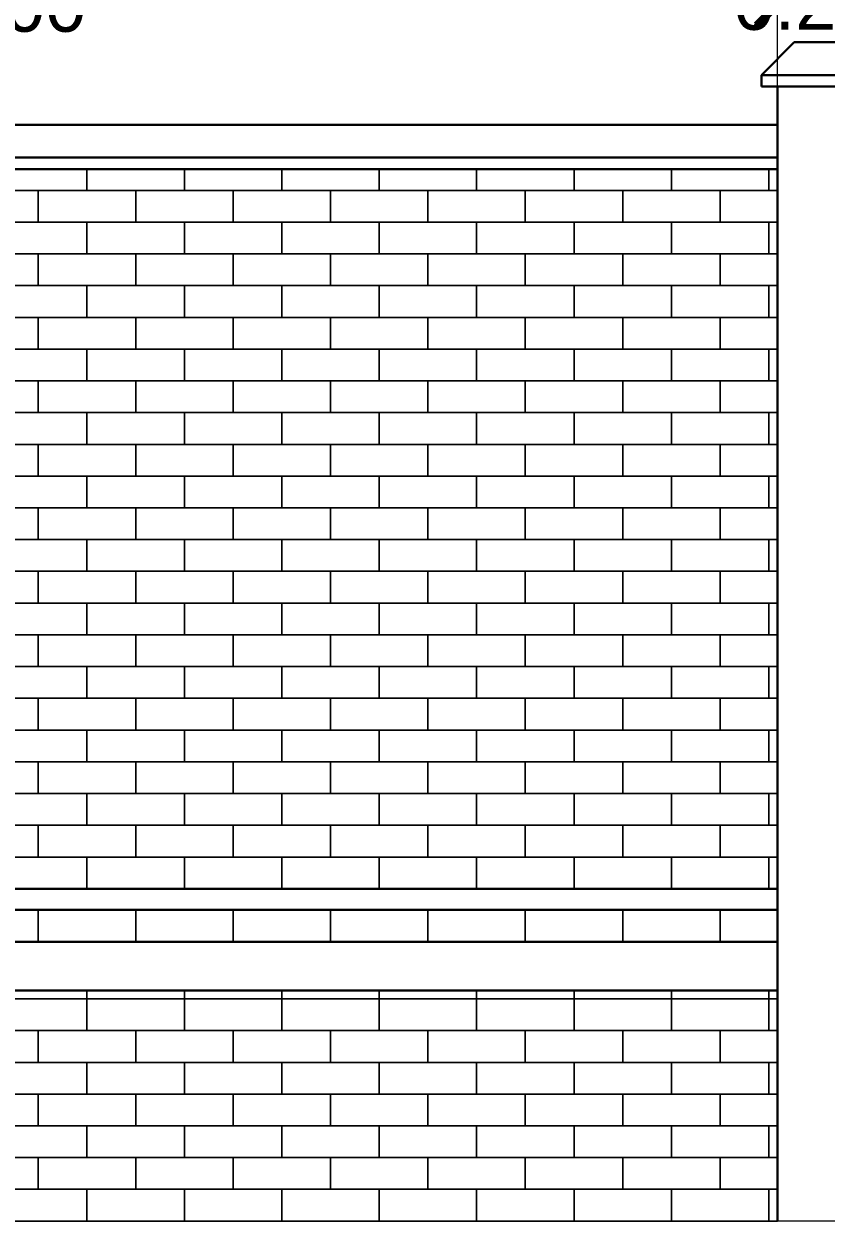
# Model space of a CAD drawing. Header units: millimetres. Extents: x 1898 to 3725, y 783 to 1532.
# Drawn here: x 3020.362 to 3022.256, y 896.377 to 899.205 of the extents above; entities that cross this region are included whole.
import ezdxf

# ---------------------------------------------------------------- set-up
doc = ezdxf.new("R2010")
doc.units = ezdxf.units.MM
doc.layers.get('0').update_dxf_attribs({"lineweight": 20})
doc.layers.get('Defpoints').update_dxf_attribs({"lineweight": 15})
for name, color, linetype, lineweight in [('brick Hatch', 13, 'Continuous', 13), ('DIM', 6, 'Continuous', 18), ('Wall', 7, 'Continuous', 30), ('Window-Wall', 7, 'Continuous', 18)]:
    doc.layers.add(name, color=color, linetype=linetype, lineweight=lineweight)
doc.styles.add('Tabrej', font='arial.ttf')
doc.dimstyles.new('DIMEN', dxfattribs={"dimtxt": 0.3, "dimasz": 0.25, "dimexe": 0.18, "dimexo": 0.0625, "dimgap": 0.09, "dimtad": 0, "dimdec": 3, "dimzin": 0, "dimdsep": 46, "dimtxsty": 'Tabrej', "dimcen": 0, "dimclrd": 256, "dimclre": 256, "dimclrt": 7, "dimadec": 0, "dimazin": 0, "dimtfac": 1, "dimtdec": 3, "dimtofl": 0, "dimtmove": 0, "dimatfit": 1, "dimfxl": 0, "dimtolj": 1, "dimtzin": 0, "dimlwd": -1, "dimlwe": -1, "dimarcsym": 0})

# ---------------------------------------------------------------- blocks, each defined once
blk = doc.blocks.new('_ArchTick')
at = {"color": 0, "const_width": 0.15}
blk.add_lwpolyline([(-0.5, -0.5), (0.5, 0.5)], dxfattribs=at)
blk = doc.blocks.new('*D340')
at = {"layer": 'Defpoints', "color": 0, "lineweight": 15, "transparency": 16777216}
for p in [(3022.1411, 899.2483), (3018.4411, 898.967), (3022.1411, 898.967)]:
    blk.add_point(p, dxfattribs=at)
at = {"layer": 'DIM', "transparency": 16777216}
for p, q in [((3018.4411, 898.972), (3018.4411, 899.2983)), ((3022.1411, 898.972), (3022.1411, 899.2983)), ((3018.4411, 899.2483), (3020.0304, 899.2483)), ((3022.1411, 899.2483), (3020.5517, 899.2483))]:
    blk.add_line(p, q, dxfattribs=at)
at = {"layer": 'DIM', "transparency": 16777216, "xscale": 0.1, "yscale": 0.1, "zscale": 0.1, "rotation": 180}
blk.add_blockref('_ArchTick', (3018.4411, 899.2483), dxfattribs=at)
at = {"layer": 'DIM', "transparency": 16777216, "xscale": 0.1, "yscale": 0.1, "zscale": 0.1}
blk.add_blockref('_ArchTick', (3022.1411, 899.2483), dxfattribs=at)
at = {"layer": 'DIM', "color": 7, "transparency": 16777216, "insert": (3020.2911, 899.2483), "char_height": 0.125, "attachment_point": 5, "style": 'Tabrej'}
blk.add_mtext('\\A1;3.700', dxfattribs=at)
blk = doc.blocks.new('*D341')
at = {"layer": 'Defpoints', "color": 0, "lineweight": 15, "transparency": 16777216}
for p in [(3022.3711, 899.2529), (3022.1411, 898.967), (3022.3711, 898.967)]:
    blk.add_point(p, dxfattribs=at)
at = {"layer": 'DIM', "transparency": 16777216}
for p, q in [((3022.1411, 898.972), (3022.1411, 899.3029)), ((3022.3711, 898.972), (3022.3711, 899.3029)), ((3022.1411, 899.2529), (3022.3711, 899.2529))]:
    blk.add_line(p, q, dxfattribs=at)
at = {"layer": 'DIM', "transparency": 16777216, "xscale": 0.1, "yscale": 0.1, "zscale": 0.1, "rotation": 180}
blk.add_blockref('_ArchTick', (3022.1411, 899.2529), dxfattribs=at)
at = {"layer": 'DIM', "transparency": 16777216, "xscale": 0.1, "yscale": 0.1, "zscale": 0.1}
blk.add_blockref('_ArchTick', (3022.3711, 899.2529), dxfattribs=at)
at = {"layer": 'DIM', "color": 7, "transparency": 16777216, "insert": (3022.2561, 899.2529), "char_height": 0.125, "attachment_point": 5, "style": 'Tabrej'}
blk.add_mtext('\\A1;0.230', dxfattribs=at)

msp = doc.modelspace()

# ---------------------------------------------------------------- linework, layer by layer
at = {"layer": 'brick Hatch'}
for points in [[(3020.2811, 898.862), (3020.2811, 898.812), (3020.5111, 898.812), (3020.5111, 898.862)], [(3020.5111, 898.862), (3020.5111, 898.812), (3020.7411, 898.812), (3020.7411, 898.862)], [(3020.7411, 898.862), (3020.7411, 898.812), (3020.9711, 898.812), (3020.9711, 898.862)], [(3020.9711, 898.862), (3020.9711, 898.812), (3021.2011, 898.812), (3021.2011, 898.862)], [(3021.2011, 898.862), (3021.2011, 898.812), (3021.4311, 898.812), (3021.4311, 898.862)], [(3021.4311, 898.862), (3021.4311, 898.812), (3021.6611, 898.812), (3021.6611, 898.862)], [(3021.6611, 898.862), (3021.6611, 898.812), (3021.8911, 898.812), (3021.8911, 898.862)], [(3021.8911, 898.862), (3021.8911, 898.812), (3022.1211, 898.812), (3022.1211, 898.862)], [(3022.1211, 898.862), (3022.1211, 898.812), (3022.1411, 898.812)], [(3022.1411, 898.812), (3022.0061, 898.812), (3022.0061, 898.737), (3022.1411, 898.737)], [(3022.1411, 898.737), (3022.1211, 898.737), (3022.1211, 898.662), (3022.1411, 898.662)], [(3022.1411, 898.662), (3022.0061, 898.662), (3022.0061, 898.587), (3022.1411, 898.587)], [(3022.1411, 898.587), (3022.1211, 898.587), (3022.1211, 898.512), (3022.1411, 898.512)], [(3022.1411, 898.512), (3022.0061, 898.512), (3022.0061, 898.437), (3022.1411, 898.437)], [(3022.1411, 898.437), (3022.1211, 898.437), (3022.1211, 898.362), (3022.1411, 898.362)], [(3022.1411, 898.362), (3022.0061, 898.362), (3022.0061, 898.287), (3022.1411, 898.287)], [(3022.1411, 898.287), (3022.1211, 898.287), (3022.1211, 898.212), (3022.1411, 898.212)], [(3022.1411, 898.212), (3022.0061, 898.212), (3022.0061, 898.137), (3022.1411, 898.137)], [(3022.1411, 898.137), (3022.1211, 898.137), (3022.1211, 898.062), (3022.1411, 898.062)], [(3022.1411, 898.062), (3022.0061, 898.062), (3022.0061, 897.987), (3022.1411, 897.987)], [(3022.1411, 897.987), (3022.1211, 897.987), (3022.1211, 897.912), (3022.1411, 897.912)], [(3022.1411, 897.912), (3022.0061, 897.912), (3022.0061, 897.837), (3022.1411, 897.837)], [(3022.1411, 897.837), (3022.1211, 897.837), (3022.1211, 897.762), (3022.1411, 897.762)], [(3022.1411, 897.762), (3022.0061, 897.762), (3022.0061, 897.687), (3022.1411, 897.687)], [(3022.1411, 897.687), (3022.1211, 897.687), (3022.1211, 897.612), (3022.1411, 897.612)], [(3022.1411, 897.612), (3022.0061, 897.612), (3022.0061, 897.537), (3022.1411, 897.537)], [(3022.1411, 897.537), (3022.1211, 897.537), (3022.1211, 897.462), (3022.1411, 897.462)], [(3022.1411, 897.462), (3022.0061, 897.462), (3022.0061, 897.387), (3022.1411, 897.387)], [(3022.1411, 897.387), (3022.1211, 897.387), (3022.1211, 897.312), (3022.1411, 897.312)], [(3022.1411, 897.312), (3022.0061, 897.312), (3022.0061, 897.237), (3022.1411, 897.237)], [(3022.1411, 897.237), (3022.1211, 897.237), (3022.1211, 897.162), (3022.1411, 897.162)], [(3022.1411, 897.112), (3022.0061, 897.112), (3022.0061, 897.037), (3022.1411, 897.037)], [(3020.2811, 896.922), (3020.2811, 896.902), (3020.5111, 896.902), (3020.5111, 896.922)], [(3020.2811, 896.922), (3020.2811, 896.902), (3020.5111, 896.902), (3020.5111, 896.922)], [(3020.5111, 896.922), (3020.5111, 896.902), (3020.7411, 896.902), (3020.7411, 896.922)], [(3020.5111, 896.922), (3020.5111, 896.902), (3020.7411, 896.902), (3020.7411, 896.922)], [(3020.7411, 896.922), (3020.7411, 896.902), (3020.9711, 896.902), (3020.9711, 896.922)], [(3020.7411, 896.922), (3020.7411, 896.902), (3020.9711, 896.902), (3020.9711, 896.922)], [(3020.9711, 896.922), (3020.9711, 896.902), (3021.2011, 896.902), (3021.2011, 896.922)], [(3020.9711, 896.922), (3020.9711, 896.902), (3021.2011, 896.902), (3021.2011, 896.922)], [(3021.2011, 896.922), (3021.2011, 896.902), (3021.4311, 896.902), (3021.4311, 896.922)], [(3021.2011, 896.922), (3021.2011, 896.902), (3021.4311, 896.902), (3021.4311, 896.922)], [(3021.4311, 896.922), (3021.4311, 896.902), (3021.6611, 896.902), (3021.6611, 896.922)], [(3021.4311, 896.922), (3021.4311, 896.902), (3021.6611, 896.902), (3021.6611, 896.922)], [(3021.6611, 896.922), (3021.6611, 896.902), (3021.8911, 896.902), (3021.8911, 896.922)], [(3021.6611, 896.922), (3021.6611, 896.902), (3021.8911, 896.902), (3021.8911, 896.922)], [(3021.8911, 896.922), (3021.8911, 896.902), (3022.1211, 896.902), (3022.1211, 896.922)], [(3021.8911, 896.922), (3021.8911, 896.902), (3022.1211, 896.902), (3022.1211, 896.922)], [(3022.1211, 896.922), (3022.1211, 896.902), (3022.1411, 896.902)], [(3022.1211, 896.922), (3022.1211, 896.902), (3022.1411, 896.902)], [(3022.1411, 896.902), (3022.1211, 896.902), (3022.1211, 896.827), (3022.1411, 896.827)], [(3022.1411, 896.827), (3022.0061, 896.827), (3022.0061, 896.752), (3022.1411, 896.752)], [(3020.3098, 896.677), (3020.5111, 896.677), (3020.5111, 896.752), (3020.2811, 896.752), (3020.2811, 896.7457)], [(3022.1411, 896.752), (3022.1211, 896.752), (3022.1211, 896.677), (3022.1411, 896.677)], [(3020.2724, 896.677), (3020.1661, 896.677), (3020.1661, 896.602), (3020.3961, 896.602), (3020.3961, 896.677), (3020.3098, 896.677)], [(3022.1411, 896.677), (3022.0061, 896.677), (3022.0061, 896.602), (3022.1411, 896.602)], [(3022.1411, 896.602), (3022.1211, 896.602), (3022.1211, 896.527), (3022.1411, 896.527)], [(3022.1411, 896.527), (3022.0061, 896.527), (3022.0061, 896.452), (3022.1411, 896.452)], [(3022.1411, 896.452), (3022.1211, 896.452), (3022.1211, 896.377), (3022.1411, 896.377)]]:
    msp.add_lwpolyline(points, dxfattribs=at)
for points in [[(3020.3961, 898.812), (3020.1661, 898.812), (3020.1661, 898.737), (3020.3961, 898.737)], [(3020.6261, 898.812), (3020.3961, 898.812), (3020.3961, 898.737), (3020.6261, 898.737)], [(3020.8561, 898.812), (3020.6261, 898.812), (3020.6261, 898.737), (3020.8561, 898.737)], [(3021.0861, 898.812), (3020.8561, 898.812), (3020.8561, 898.737), (3021.0861, 898.737)], [(3021.3161, 898.812), (3021.0861, 898.812), (3021.0861, 898.737), (3021.3161, 898.737)], [(3021.5461, 898.812), (3021.3161, 898.812), (3021.3161, 898.737), (3021.5461, 898.737)], [(3021.7761, 898.812), (3021.5461, 898.812), (3021.5461, 898.737), (3021.7761, 898.737)], [(3022.0061, 898.812), (3021.7761, 898.812), (3021.7761, 898.737), (3022.0061, 898.737)], [(3020.5111, 898.737), (3020.2811, 898.737), (3020.2811, 898.662), (3020.5111, 898.662)], [(3020.7411, 898.737), (3020.5111, 898.737), (3020.5111, 898.662), (3020.7411, 898.662)], [(3020.9711, 898.737), (3020.7411, 898.737), (3020.7411, 898.662), (3020.9711, 898.662)], [(3021.2011, 898.737), (3020.9711, 898.737), (3020.9711, 898.662), (3021.2011, 898.662)], [(3021.4311, 898.737), (3021.2011, 898.737), (3021.2011, 898.662), (3021.4311, 898.662)], [(3021.6611, 898.737), (3021.4311, 898.737), (3021.4311, 898.662), (3021.6611, 898.662)], [(3021.8911, 898.737), (3021.6611, 898.737), (3021.6611, 898.662), (3021.8911, 898.662)], [(3022.1211, 898.737), (3021.8911, 898.737), (3021.8911, 898.662), (3022.1211, 898.662)], [(3020.3961, 898.662), (3020.1661, 898.662), (3020.1661, 898.587), (3020.3961, 898.587)], [(3020.6261, 898.662), (3020.3961, 898.662), (3020.3961, 898.587), (3020.6261, 898.587)], [(3020.8561, 898.662), (3020.6261, 898.662), (3020.6261, 898.587), (3020.8561, 898.587)], [(3021.0861, 898.662), (3020.8561, 898.662), (3020.8561, 898.587), (3021.0861, 898.587)], [(3021.3161, 898.662), (3021.0861, 898.662), (3021.0861, 898.587), (3021.3161, 898.587)], [(3021.5461, 898.662), (3021.3161, 898.662), (3021.3161, 898.587), (3021.5461, 898.587)], [(3021.7761, 898.662), (3021.5461, 898.662), (3021.5461, 898.587), (3021.7761, 898.587)], [(3022.0061, 898.662), (3021.7761, 898.662), (3021.7761, 898.587), (3022.0061, 898.587)], [(3020.5111, 898.587), (3020.2811, 898.587), (3020.2811, 898.512), (3020.5111, 898.512)], [(3020.7411, 898.587), (3020.5111, 898.587), (3020.5111, 898.512), (3020.7411, 898.512)], [(3020.9711, 898.587), (3020.7411, 898.587), (3020.7411, 898.512), (3020.9711, 898.512)], [(3021.2011, 898.587), (3020.9711, 898.587), (3020.9711, 898.512), (3021.2011, 898.512)], [(3021.4311, 898.587), (3021.2011, 898.587), (3021.2011, 898.512), (3021.4311, 898.512)], [(3021.6611, 898.587), (3021.4311, 898.587), (3021.4311, 898.512), (3021.6611, 898.512)], [(3021.8911, 898.587), (3021.6611, 898.587), (3021.6611, 898.512), (3021.8911, 898.512)], [(3022.1211, 898.587), (3021.8911, 898.587), (3021.8911, 898.512), (3022.1211, 898.512)], [(3020.3961, 898.512), (3020.1661, 898.512), (3020.1661, 898.437), (3020.3961, 898.437)], [(3020.6261, 898.512), (3020.3961, 898.512), (3020.3961, 898.437), (3020.6261, 898.437)], [(3020.8561, 898.512), (3020.6261, 898.512), (3020.6261, 898.437), (3020.8561, 898.437)], [(3021.0861, 898.512), (3020.8561, 898.512), (3020.8561, 898.437), (3021.0861, 898.437)], [(3021.3161, 898.512), (3021.0861, 898.512), (3021.0861, 898.437), (3021.3161, 898.437)], [(3021.5461, 898.512), (3021.3161, 898.512), (3021.3161, 898.437), (3021.5461, 898.437)], [(3021.7761, 898.512), (3021.5461, 898.512), (3021.5461, 898.437), (3021.7761, 898.437)], [(3022.0061, 898.512), (3021.7761, 898.512), (3021.7761, 898.437), (3022.0061, 898.437)], [(3020.5111, 898.437), (3020.2811, 898.437), (3020.2811, 898.362), (3020.5111, 898.362)], [(3020.7411, 898.437), (3020.5111, 898.437), (3020.5111, 898.362), (3020.7411, 898.362)], [(3020.9711, 898.437), (3020.7411, 898.437), (3020.7411, 898.362), (3020.9711, 898.362)], [(3021.2011, 898.437), (3020.9711, 898.437), (3020.9711, 898.362), (3021.2011, 898.362)], [(3021.4311, 898.437), (3021.2011, 898.437), (3021.2011, 898.362), (3021.4311, 898.362)], [(3021.6611, 898.437), (3021.4311, 898.437), (3021.4311, 898.362), (3021.6611, 898.362)], [(3021.8911, 898.437), (3021.6611, 898.437), (3021.6611, 898.362), (3021.8911, 898.362)], [(3022.1211, 898.437), (3021.8911, 898.437), (3021.8911, 898.362), (3022.1211, 898.362)], [(3020.3961, 898.362), (3020.1661, 898.362), (3020.1661, 898.287), (3020.3961, 898.287)], [(3020.6261, 898.362), (3020.3961, 898.362), (3020.3961, 898.287), (3020.6261, 898.287)], [(3020.8561, 898.362), (3020.6261, 898.362), (3020.6261, 898.287), (3020.8561, 898.287)], [(3021.0861, 898.362), (3020.8561, 898.362), (3020.8561, 898.287), (3021.0861, 898.287)], [(3021.3161, 898.362), (3021.0861, 898.362), (3021.0861, 898.287), (3021.3161, 898.287)], [(3021.5461, 898.362), (3021.3161, 898.362), (3021.3161, 898.287), (3021.5461, 898.287)], [(3021.7761, 898.362), (3021.5461, 898.362), (3021.5461, 898.287), (3021.7761, 898.287)], [(3022.0061, 898.362), (3021.7761, 898.362), (3021.7761, 898.287), (3022.0061, 898.287)], [(3020.5111, 898.287), (3020.2811, 898.287), (3020.2811, 898.212), (3020.5111, 898.212)], [(3020.7411, 898.287), (3020.5111, 898.287), (3020.5111, 898.212), (3020.7411, 898.212)], [(3020.9711, 898.287), (3020.7411, 898.287), (3020.7411, 898.212), (3020.9711, 898.212)], [(3021.2011, 898.287), (3020.9711, 898.287), (3020.9711, 898.212), (3021.2011, 898.212)], [(3021.4311, 898.287), (3021.2011, 898.287), (3021.2011, 898.212), (3021.4311, 898.212)], [(3021.6611, 898.287), (3021.4311, 898.287), (3021.4311, 898.212), (3021.6611, 898.212)], [(3021.8911, 898.287), (3021.6611, 898.287), (3021.6611, 898.212), (3021.8911, 898.212)], [(3022.1211, 898.287), (3021.8911, 898.287), (3021.8911, 898.212), (3022.1211, 898.212)], [(3020.3961, 898.212), (3020.1661, 898.212), (3020.1661, 898.137), (3020.3961, 898.137)], [(3020.6261, 898.212), (3020.3961, 898.212), (3020.3961, 898.137), (3020.6261, 898.137)], [(3020.8561, 898.212), (3020.6261, 898.212), (3020.6261, 898.137), (3020.8561, 898.137)], [(3021.0861, 898.212), (3020.8561, 898.212), (3020.8561, 898.137), (3021.0861, 898.137)], [(3021.3161, 898.212), (3021.0861, 898.212), (3021.0861, 898.137), (3021.3161, 898.137)], [(3021.5461, 898.212), (3021.3161, 898.212), (3021.3161, 898.137), (3021.5461, 898.137)], [(3021.7761, 898.212), (3021.5461, 898.212), (3021.5461, 898.137), (3021.7761, 898.137)], [(3022.0061, 898.212), (3021.7761, 898.212), (3021.7761, 898.137), (3022.0061, 898.137)], [(3020.5111, 898.137), (3020.2811, 898.137), (3020.2811, 898.062), (3020.5111, 898.062)], [(3020.7411, 898.137), (3020.5111, 898.137), (3020.5111, 898.062), (3020.7411, 898.062)], [(3020.9711, 898.137), (3020.7411, 898.137), (3020.7411, 898.062), (3020.9711, 898.062)], [(3021.2011, 898.137), (3020.9711, 898.137), (3020.9711, 898.062), (3021.2011, 898.062)], [(3021.4311, 898.137), (3021.2011, 898.137), (3021.2011, 898.062), (3021.4311, 898.062)], [(3021.6611, 898.137), (3021.4311, 898.137), (3021.4311, 898.062), (3021.6611, 898.062)], [(3021.8911, 898.137), (3021.6611, 898.137), (3021.6611, 898.062), (3021.8911, 898.062)], [(3022.1211, 898.137), (3021.8911, 898.137), (3021.8911, 898.062), (3022.1211, 898.062)], [(3020.3961, 898.062), (3020.1661, 898.062), (3020.1661, 897.987), (3020.3961, 897.987)], [(3020.6261, 898.062), (3020.3961, 898.062), (3020.3961, 897.987), (3020.6261, 897.987)], [(3020.8561, 898.062), (3020.6261, 898.062), (3020.6261, 897.987), (3020.8561, 897.987)], [(3021.0861, 898.062), (3020.8561, 898.062), (3020.8561, 897.987), (3021.0861, 897.987)], [(3021.3161, 898.062), (3021.0861, 898.062), (3021.0861, 897.987), (3021.3161, 897.987)], [(3021.5461, 898.062), (3021.3161, 898.062), (3021.3161, 897.987), (3021.5461, 897.987)], [(3021.7761, 898.062), (3021.5461, 898.062), (3021.5461, 897.987), (3021.7761, 897.987)], [(3022.0061, 898.062), (3021.7761, 898.062), (3021.7761, 897.987), (3022.0061, 897.987)], [(3020.5111, 897.987), (3020.2811, 897.987), (3020.2811, 897.912), (3020.5111, 897.912)], [(3020.7411, 897.987), (3020.5111, 897.987), (3020.5111, 897.912), (3020.7411, 897.912)], [(3020.9711, 897.987), (3020.7411, 897.987), (3020.7411, 897.912), (3020.9711, 897.912)], [(3021.2011, 897.987), (3020.9711, 897.987), (3020.9711, 897.912), (3021.2011, 897.912)], [(3021.4311, 897.987), (3021.2011, 897.987), (3021.2011, 897.912), (3021.4311, 897.912)], [(3021.6611, 897.987), (3021.4311, 897.987), (3021.4311, 897.912), (3021.6611, 897.912)], [(3021.8911, 897.987), (3021.6611, 897.987), (3021.6611, 897.912), (3021.8911, 897.912)], [(3022.1211, 897.987), (3021.8911, 897.987), (3021.8911, 897.912), (3022.1211, 897.912)], [(3020.3961, 897.912), (3020.1661, 897.912), (3020.1661, 897.837), (3020.3961, 897.837)], [(3020.6261, 897.912), (3020.3961, 897.912), (3020.3961, 897.837), (3020.6261, 897.837)], [(3020.8561, 897.912), (3020.6261, 897.912), (3020.6261, 897.837), (3020.8561, 897.837)], [(3021.0861, 897.912), (3020.8561, 897.912), (3020.8561, 897.837), (3021.0861, 897.837)], [(3021.3161, 897.912), (3021.0861, 897.912), (3021.0861, 897.837), (3021.3161, 897.837)], [(3021.5461, 897.912), (3021.3161, 897.912), (3021.3161, 897.837), (3021.5461, 897.837)], [(3021.7761, 897.912), (3021.5461, 897.912), (3021.5461, 897.837), (3021.7761, 897.837)], [(3022.0061, 897.912), (3021.7761, 897.912), (3021.7761, 897.837), (3022.0061, 897.837)], [(3020.5111, 897.837), (3020.2811, 897.837), (3020.2811, 897.762), (3020.5111, 897.762)], [(3020.7411, 897.837), (3020.5111, 897.837), (3020.5111, 897.762), (3020.7411, 897.762)], [(3020.9711, 897.837), (3020.7411, 897.837), (3020.7411, 897.762), (3020.9711, 897.762)], [(3021.2011, 897.837), (3020.9711, 897.837), (3020.9711, 897.762), (3021.2011, 897.762)], [(3021.4311, 897.837), (3021.2011, 897.837), (3021.2011, 897.762), (3021.4311, 897.762)], [(3021.6611, 897.837), (3021.4311, 897.837), (3021.4311, 897.762), (3021.6611, 897.762)], [(3021.8911, 897.837), (3021.6611, 897.837), (3021.6611, 897.762), (3021.8911, 897.762)], [(3022.1211, 897.837), (3021.8911, 897.837), (3021.8911, 897.762), (3022.1211, 897.762)], [(3020.3961, 897.762), (3020.1661, 897.762), (3020.1661, 897.687), (3020.3961, 897.687)], [(3020.6261, 897.762), (3020.3961, 897.762), (3020.3961, 897.687), (3020.6261, 897.687)], [(3020.8561, 897.762), (3020.6261, 897.762), (3020.6261, 897.687), (3020.8561, 897.687)], [(3021.0861, 897.762), (3020.8561, 897.762), (3020.8561, 897.687), (3021.0861, 897.687)], [(3021.3161, 897.762), (3021.0861, 897.762), (3021.0861, 897.687), (3021.3161, 897.687)], [(3021.5461, 897.762), (3021.3161, 897.762), (3021.3161, 897.687), (3021.5461, 897.687)], [(3021.7761, 897.762), (3021.5461, 897.762), (3021.5461, 897.687), (3021.7761, 897.687)], [(3022.0061, 897.762), (3021.7761, 897.762), (3021.7761, 897.687), (3022.0061, 897.687)], [(3020.5111, 897.687), (3020.2811, 897.687), (3020.2811, 897.612), (3020.5111, 897.612)], [(3020.7411, 897.687), (3020.5111, 897.687), (3020.5111, 897.612), (3020.7411, 897.612)], [(3020.9711, 897.687), (3020.7411, 897.687), (3020.7411, 897.612), (3020.9711, 897.612)], [(3021.2011, 897.687), (3020.9711, 897.687), (3020.9711, 897.612), (3021.2011, 897.612)], [(3021.4311, 897.687), (3021.2011, 897.687), (3021.2011, 897.612), (3021.4311, 897.612)], [(3021.6611, 897.687), (3021.4311, 897.687), (3021.4311, 897.612), (3021.6611, 897.612)], [(3021.8911, 897.687), (3021.6611, 897.687), (3021.6611, 897.612), (3021.8911, 897.612)], [(3022.1211, 897.687), (3021.8911, 897.687), (3021.8911, 897.612), (3022.1211, 897.612)], [(3020.3961, 897.612), (3020.1661, 897.612), (3020.1661, 897.537), (3020.3961, 897.537)], [(3020.6261, 897.612), (3020.3961, 897.612), (3020.3961, 897.537), (3020.6261, 897.537)], [(3020.8561, 897.612), (3020.6261, 897.612), (3020.6261, 897.537), (3020.8561, 897.537)], [(3021.0861, 897.612), (3020.8561, 897.612), (3020.8561, 897.537), (3021.0861, 897.537)], [(3021.3161, 897.612), (3021.0861, 897.612), (3021.0861, 897.537), (3021.3161, 897.537)], [(3021.5461, 897.612), (3021.3161, 897.612), (3021.3161, 897.537), (3021.5461, 897.537)], [(3021.7761, 897.612), (3021.5461, 897.612), (3021.5461, 897.537), (3021.7761, 897.537)], [(3022.0061, 897.612), (3021.7761, 897.612), (3021.7761, 897.537), (3022.0061, 897.537)], [(3020.5111, 897.537), (3020.2811, 897.537), (3020.2811, 897.462), (3020.5111, 897.462)], [(3020.7411, 897.537), (3020.5111, 897.537), (3020.5111, 897.462), (3020.7411, 897.462)], [(3020.9711, 897.537), (3020.7411, 897.537), (3020.7411, 897.462), (3020.9711, 897.462)], [(3021.2011, 897.537), (3020.9711, 897.537), (3020.9711, 897.462), (3021.2011, 897.462)], [(3021.4311, 897.537), (3021.2011, 897.537), (3021.2011, 897.462), (3021.4311, 897.462)], [(3021.6611, 897.537), (3021.4311, 897.537), (3021.4311, 897.462), (3021.6611, 897.462)], [(3021.8911, 897.537), (3021.6611, 897.537), (3021.6611, 897.462), (3021.8911, 897.462)], [(3022.1211, 897.537), (3021.8911, 897.537), (3021.8911, 897.462), (3022.1211, 897.462)], [(3020.3961, 897.462), (3020.1661, 897.462), (3020.1661, 897.387), (3020.3961, 897.387)], [(3020.6261, 897.462), (3020.3961, 897.462), (3020.3961, 897.387), (3020.6261, 897.387)], [(3020.8561, 897.462), (3020.6261, 897.462), (3020.6261, 897.387), (3020.8561, 897.387)], [(3021.0861, 897.462), (3020.8561, 897.462), (3020.8561, 897.387), (3021.0861, 897.387)], [(3021.3161, 897.462), (3021.0861, 897.462), (3021.0861, 897.387), (3021.3161, 897.387)], [(3021.5461, 897.462), (3021.3161, 897.462), (3021.3161, 897.387), (3021.5461, 897.387)], [(3021.7761, 897.462), (3021.5461, 897.462), (3021.5461, 897.387), (3021.7761, 897.387)], [(3022.0061, 897.462), (3021.7761, 897.462), (3021.7761, 897.387), (3022.0061, 897.387)], [(3020.5111, 897.387), (3020.2811, 897.387), (3020.2811, 897.312), (3020.5111, 897.312)], [(3020.7411, 897.387), (3020.5111, 897.387), (3020.5111, 897.312), (3020.7411, 897.312)], [(3020.9711, 897.387), (3020.7411, 897.387), (3020.7411, 897.312), (3020.9711, 897.312)], [(3021.2011, 897.387), (3020.9711, 897.387), (3020.9711, 897.312), (3021.2011, 897.312)], [(3021.4311, 897.387), (3021.2011, 897.387), (3021.2011, 897.312), (3021.4311, 897.312)], [(3021.6611, 897.387), (3021.4311, 897.387), (3021.4311, 897.312), (3021.6611, 897.312)], [(3021.8911, 897.387), (3021.6611, 897.387), (3021.6611, 897.312), (3021.8911, 897.312)], [(3022.1211, 897.387), (3021.8911, 897.387), (3021.8911, 897.312), (3022.1211, 897.312)], [(3020.3961, 897.312), (3020.1661, 897.312), (3020.1661, 897.237), (3020.3961, 897.237)], [(3020.6261, 897.312), (3020.3961, 897.312), (3020.3961, 897.237), (3020.6261, 897.237)], [(3020.8561, 897.312), (3020.6261, 897.312), (3020.6261, 897.237), (3020.8561, 897.237)], [(3021.0861, 897.312), (3020.8561, 897.312), (3020.8561, 897.237), (3021.0861, 897.237)], [(3021.3161, 897.312), (3021.0861, 897.312), (3021.0861, 897.237), (3021.3161, 897.237)], [(3021.5461, 897.312), (3021.3161, 897.312), (3021.3161, 897.237), (3021.5461, 897.237)], [(3021.7761, 897.312), (3021.5461, 897.312), (3021.5461, 897.237), (3021.7761, 897.237)], [(3022.0061, 897.312), (3021.7761, 897.312), (3021.7761, 897.237), (3022.0061, 897.237)], [(3020.5111, 897.237), (3020.2811, 897.237), (3020.2811, 897.162), (3020.5111, 897.162)], [(3020.7411, 897.237), (3020.5111, 897.237), (3020.5111, 897.162), (3020.7411, 897.162)], [(3020.9711, 897.237), (3020.7411, 897.237), (3020.7411, 897.162), (3020.9711, 897.162)], [(3021.2011, 897.237), (3020.9711, 897.237), (3020.9711, 897.162), (3021.2011, 897.162)], [(3021.4311, 897.237), (3021.2011, 897.237), (3021.2011, 897.162), (3021.4311, 897.162)], [(3021.6611, 897.237), (3021.4311, 897.237), (3021.4311, 897.162), (3021.6611, 897.162)], [(3021.8911, 897.237), (3021.6611, 897.237), (3021.6611, 897.162), (3021.8911, 897.162)], [(3022.1211, 897.237), (3021.8911, 897.237), (3021.8911, 897.162), (3022.1211, 897.162)], [(3020.3961, 897.112), (3020.1661, 897.112), (3020.1661, 897.037), (3020.3961, 897.037)], [(3020.6261, 897.112), (3020.3961, 897.112), (3020.3961, 897.037), (3020.6261, 897.037)], [(3020.8561, 897.112), (3020.6261, 897.112), (3020.6261, 897.037), (3020.8561, 897.037)], [(3021.0861, 897.112), (3020.8561, 897.112), (3020.8561, 897.037), (3021.0861, 897.037)], [(3021.3161, 897.112), (3021.0861, 897.112), (3021.0861, 897.037), (3021.3161, 897.037)], [(3021.5461, 897.112), (3021.3161, 897.112), (3021.3161, 897.037), (3021.5461, 897.037)], [(3021.7761, 897.112), (3021.5461, 897.112), (3021.5461, 897.037), (3021.7761, 897.037)], [(3022.0061, 897.112), (3021.7761, 897.112), (3021.7761, 897.037), (3022.0061, 897.037)], [(3020.5111, 896.902), (3020.2811, 896.902), (3020.2811, 896.827), (3020.5111, 896.827)], [(3020.7411, 896.902), (3020.5111, 896.902), (3020.5111, 896.827), (3020.7411, 896.827)], [(3020.9711, 896.902), (3020.7411, 896.902), (3020.7411, 896.827), (3020.9711, 896.827)], [(3021.2011, 896.902), (3020.9711, 896.902), (3020.9711, 896.827), (3021.2011, 896.827)], [(3021.4311, 896.902), (3021.2011, 896.902), (3021.2011, 896.827), (3021.4311, 896.827)], [(3021.6611, 896.902), (3021.4311, 896.902), (3021.4311, 896.827), (3021.6611, 896.827)], [(3021.8911, 896.902), (3021.6611, 896.902), (3021.6611, 896.827), (3021.8911, 896.827)], [(3022.1211, 896.902), (3021.8911, 896.902), (3021.8911, 896.827), (3022.1211, 896.827)], [(3020.3961, 896.827), (3020.1661, 896.827), (3020.1661, 896.752), (3020.3961, 896.752)], [(3020.6261, 896.827), (3020.3961, 896.827), (3020.3961, 896.752), (3020.6261, 896.752)], [(3020.8561, 896.827), (3020.6261, 896.827), (3020.6261, 896.752), (3020.8561, 896.752)], [(3021.0861, 896.827), (3020.8561, 896.827), (3020.8561, 896.752), (3021.0861, 896.752)], [(3021.3161, 896.827), (3021.0861, 896.827), (3021.0861, 896.752), (3021.3161, 896.752)], [(3021.5461, 896.827), (3021.3161, 896.827), (3021.3161, 896.752), (3021.5461, 896.752)], [(3021.7761, 896.827), (3021.5461, 896.827), (3021.5461, 896.752), (3021.7761, 896.752)], [(3022.0061, 896.827), (3021.7761, 896.827), (3021.7761, 896.752), (3022.0061, 896.752)], [(3020.7411, 896.752), (3020.5111, 896.752), (3020.5111, 896.677), (3020.7411, 896.677)], [(3020.9711, 896.752), (3020.7411, 896.752), (3020.7411, 896.677), (3020.9711, 896.677)], [(3021.2011, 896.752), (3020.9711, 896.752), (3020.9711, 896.677), (3021.2011, 896.677)], [(3021.4311, 896.752), (3021.2011, 896.752), (3021.2011, 896.677), (3021.4311, 896.677)], [(3021.6611, 896.752), (3021.4311, 896.752), (3021.4311, 896.677), (3021.6611, 896.677)], [(3021.8911, 896.752), (3021.6611, 896.752), (3021.6611, 896.677), (3021.8911, 896.677)], [(3022.1211, 896.752), (3021.8911, 896.752), (3021.8911, 896.677), (3022.1211, 896.677)], [(3020.6261, 896.677), (3020.3961, 896.677), (3020.3961, 896.602), (3020.6261, 896.602)], [(3020.8561, 896.677), (3020.6261, 896.677), (3020.6261, 896.602), (3020.8561, 896.602)], [(3021.0861, 896.677), (3020.8561, 896.677), (3020.8561, 896.602), (3021.0861, 896.602)], [(3021.3161, 896.677), (3021.0861, 896.677), (3021.0861, 896.602), (3021.3161, 896.602)], [(3021.5461, 896.677), (3021.3161, 896.677), (3021.3161, 896.602), (3021.5461, 896.602)], [(3021.7761, 896.677), (3021.5461, 896.677), (3021.5461, 896.602), (3021.7761, 896.602)], [(3022.0061, 896.677), (3021.7761, 896.677), (3021.7761, 896.602), (3022.0061, 896.602)], [(3020.5111, 896.602), (3020.2811, 896.602), (3020.2811, 896.527), (3020.5111, 896.527)], [(3020.7411, 896.602), (3020.5111, 896.602), (3020.5111, 896.527), (3020.7411, 896.527)], [(3020.9711, 896.602), (3020.7411, 896.602), (3020.7411, 896.527), (3020.9711, 896.527)], [(3021.2011, 896.602), (3020.9711, 896.602), (3020.9711, 896.527), (3021.2011, 896.527)], [(3021.4311, 896.602), (3021.2011, 896.602), (3021.2011, 896.527), (3021.4311, 896.527)], [(3021.6611, 896.602), (3021.4311, 896.602), (3021.4311, 896.527), (3021.6611, 896.527)], [(3021.8911, 896.602), (3021.6611, 896.602), (3021.6611, 896.527), (3021.8911, 896.527)], [(3022.1211, 896.602), (3021.8911, 896.602), (3021.8911, 896.527), (3022.1211, 896.527)], [(3020.3961, 896.527), (3020.1661, 896.527), (3020.1661, 896.452), (3020.3961, 896.452)], [(3020.6261, 896.527), (3020.3961, 896.527), (3020.3961, 896.452), (3020.6261, 896.452)], [(3020.8561, 896.527), (3020.6261, 896.527), (3020.6261, 896.452), (3020.8561, 896.452)], [(3021.0861, 896.527), (3020.8561, 896.527), (3020.8561, 896.452), (3021.0861, 896.452)], [(3021.3161, 896.527), (3021.0861, 896.527), (3021.0861, 896.452), (3021.3161, 896.452)], [(3021.5461, 896.527), (3021.3161, 896.527), (3021.3161, 896.452), (3021.5461, 896.452)], [(3021.7761, 896.527), (3021.5461, 896.527), (3021.5461, 896.452), (3021.7761, 896.452)], [(3022.0061, 896.527), (3021.7761, 896.527), (3021.7761, 896.452), (3022.0061, 896.452)], [(3020.5111, 896.452), (3020.2811, 896.452), (3020.2811, 896.377), (3020.5111, 896.377)], [(3020.7411, 896.452), (3020.5111, 896.452), (3020.5111, 896.377), (3020.7411, 896.377)], [(3020.9711, 896.452), (3020.7411, 896.452), (3020.7411, 896.377), (3020.9711, 896.377)], [(3021.2011, 896.452), (3020.9711, 896.452), (3020.9711, 896.377), (3021.2011, 896.377)], [(3021.4311, 896.452), (3021.2011, 896.452), (3021.2011, 896.377), (3021.4311, 896.377)], [(3021.6611, 896.452), (3021.4311, 896.452), (3021.4311, 896.377), (3021.6611, 896.377)], [(3021.8911, 896.452), (3021.6611, 896.452), (3021.6611, 896.377), (3021.8911, 896.377)], [(3022.1211, 896.452), (3021.8911, 896.452), (3021.8911, 896.377), (3022.1211, 896.377)]]:
    msp.add_lwpolyline(points, close=True, dxfattribs=at)
at = {"layer": 'Wall'}
for p, q in [((3022.1036, 899.0845), (3022.1811, 899.162)), ((3022.1036, 899.0845), (3022.1811, 899.162)), ((3022.1811, 899.162), (3022.3311, 899.162)), ((3022.1811, 899.162), (3022.3311, 899.162)), ((3022.1036, 899.0845), (3022.4086, 899.0845)), ((3022.1036, 899.057), (3022.1036, 899.0845)), ((3022.1036, 899.0845), (3022.4086, 899.0845)), ((3022.1036, 899.057), (3022.1036, 899.0845)), ((3022.1036, 899.057), (3022.4086, 899.057)), ((3022.1036, 899.057), (3022.4086, 899.057)), ((3022.1411, 897.037), (3022.1411, 899.057)), ((3022.1411, 897.037), (3022.1411, 899.057)), ((3018.4411, 898.967), (3022.1411, 898.967)), ((3018.4411, 898.8895), (3022.1411, 898.8895)), ((3018.4411, 898.862), (3022.1411, 898.862)), ((3018.4411, 897.162), (3022.1411, 897.162)), ((3018.4411, 897.112), (3022.1411, 897.112)), ((3018.4411, 897.037), (3022.1411, 897.037)), ((3022.1411, 896.377), (3022.1411, 897.037)), ((3022.1411, 896.377), (3022.1411, 897.037)), ((3018.4411, 896.922), (3022.1411, 896.922))]:
    msp.add_line(p, q, dxfattribs=at)
at = {"layer": 'Window-Wall'}
for p, q in [((3022.1411, 897.162), (3018.4411, 897.162)), ((3018.4411, 897.112), (3022.1411, 897.112)), ((3039.0489, 896.377), (3009.3933, 896.377))]:
    msp.add_line(p, q, dxfattribs=at)

# ---------------------------------------------------------------- dimensions: what is measured, and where the dimension line sits
at = {"layer": 'DIM'}
dim = msp.add_linear_dim(base=(3022.1411, 899.2483), p1=(3018.4411, 898.967), p2=(3022.1411, 898.967), dimstyle='DIMEN', override={"dimscale": 0.5, "dimtxt": 0.25, "dimasz": 0.2, "dimexe": 0.1, "dimexo": 0.01, "dimgap": 0.1, "dimblk1": 'ArchTick', "dimblk2": 'ArchTick', "dimsah": 1}, dxfattribs=at)
dim.commit()
dim.dimension.update_dxf_attribs({"geometry": '*D340', "text_midpoint": (3020.2911, 899.2483)})
dim = msp.add_linear_dim(base=(3022.3711, 899.2529), p1=(3022.1411, 898.967), p2=(3022.3711, 898.967), dimstyle='DIMEN', override={"dimscale": 0.5, "dimtxt": 0.25, "dimasz": 0.2, "dimexe": 0.1, "dimexo": 0.01, "dimgap": 0.1, "dimblk1": 'ArchTick', "dimblk2": 'ArchTick', "dimsah": 1}, dxfattribs=at)
dim.commit()
dim.dimension.update_dxf_attribs({"geometry": '*D341', "text_midpoint": (3022.2561, 899.2529), "dimtype": 160})

doc.saveas('drawing.dxf')
